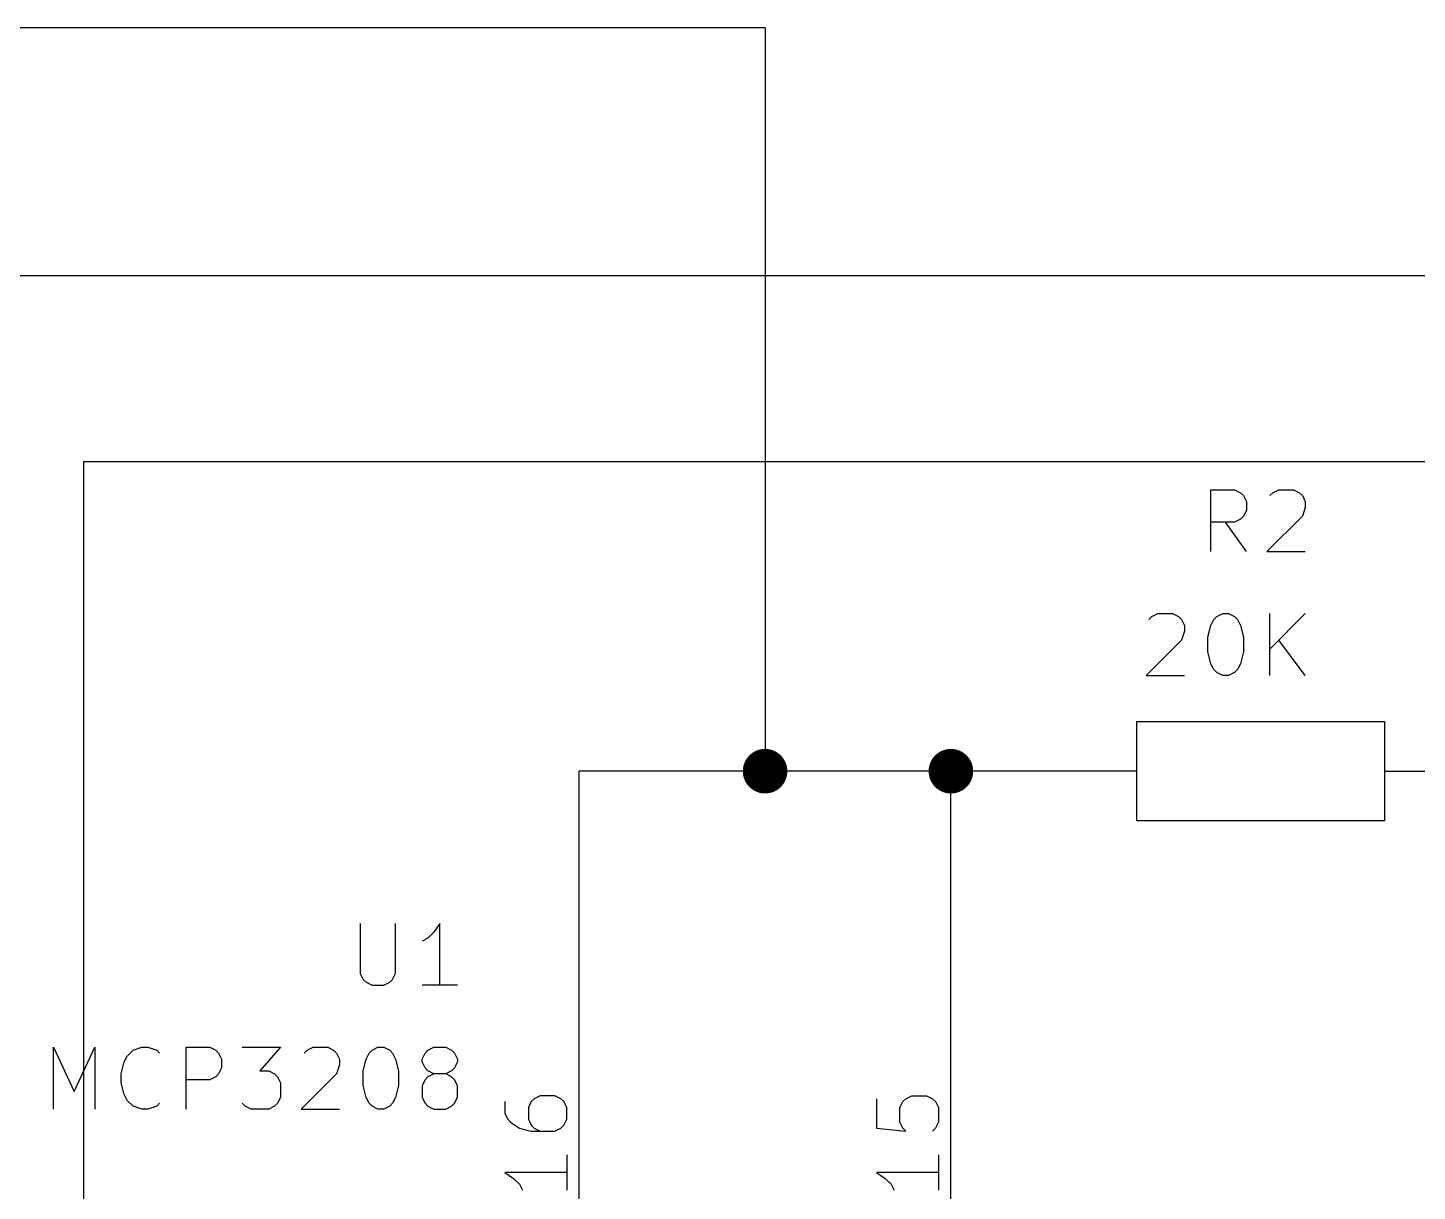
# Model space of a CAD drawing. Extents: x 0.4 to 11.3, y -7.9 to -0.4.
# Drawn here: x 4.505 to 5.626, y -3.089 to -2.15 of the extents above; entities that cross this region are included whole.
import ezdxf

# ---------------------------------------------------------------- set-up
doc = ezdxf.new("R2010")
doc.units = 0
doc.header["$MEASUREMENT"] = 0
for name, color, linetype in [('CYAN2', 4, 'CONTINUOUS'), ('GREEN3', 91, 'CONTINUOUS'), ('RED2', 1, 'CONTINUOUS'), ('RED3', 11, 'CONTINUOUS')]:
    doc.layers.add(name, color=color, linetype=linetype)

msp = doc.modelspace()

# ---------------------------------------------------------------- linework, layer by layer
at = {"layer": 'CYAN2', "linetype": 'CONTINUOUS'}
for p, q in [((5.4599, -2.5728), (5.4599, -2.5228)), ((5.4599, -2.5228), (5.479, -2.5228)), ((5.479, -2.5228), (5.4837, -2.5252)), ((5.5099, -2.5252), (5.5147, -2.5228)), ((5.5147, -2.5228), (5.5266, -2.5228)), ((5.5266, -2.5228), (5.5313, -2.5252)), ((5.4837, -2.5252), (5.4861, -2.5276)), ((5.4861, -2.5276), (5.4885, -2.5323)), ((5.4885, -2.5323), (5.4885, -2.5395)), ((5.5075, -2.5276), (5.5099, -2.5252)), ((5.5313, -2.5252), (5.5337, -2.5276)), ((5.5337, -2.5276), (5.5361, -2.5323)), ((5.5361, -2.5323), (5.5361, -2.5371)), ((5.4861, -2.5442), (5.4837, -2.5466)), ((5.4885, -2.5395), (5.4861, -2.5442)), ((5.5337, -2.5442), (5.5051, -2.5728)), ((5.5361, -2.5371), (5.5337, -2.5442)), ((5.479, -2.549), (5.4599, -2.549)), ((5.4885, -2.5728), (5.4718, -2.549)), ((5.4837, -2.5466), (5.479, -2.549)), ((5.5051, -2.5728), (5.5361, -2.5728)), ((5.4123, -2.6252), (5.4171, -2.6228)), ((5.4171, -2.6228), (5.429, -2.6228)), ((5.429, -2.6228), (5.4337, -2.6252)), ((5.4647, -2.6252), (5.4694, -2.6228)), ((5.4694, -2.6228), (5.4742, -2.6228)), ((5.4742, -2.6228), (5.479, -2.6252)), ((5.5075, -2.6728), (5.5075, -2.6228)), ((5.5361, -2.6228), (5.5075, -2.6514)), ((5.4099, -2.6276), (5.4123, -2.6252)), ((5.4337, -2.6252), (5.4361, -2.6276)), ((5.4361, -2.6276), (5.4385, -2.6323)), ((5.4385, -2.6323), (5.4385, -2.6371)), ((5.4575, -2.6418), (5.4599, -2.6323)), ((5.4599, -2.6323), (5.4623, -2.6276)), ((5.4623, -2.6276), (5.4647, -2.6252)), ((5.479, -2.6252), (5.4813, -2.6276)), ((5.4813, -2.6276), (5.4837, -2.6323)), ((5.4837, -2.6323), (5.4861, -2.6418)), ((5.4361, -2.6442), (5.4075, -2.6728)), ((5.4385, -2.6371), (5.4361, -2.6442)), ((5.4575, -2.6537), (5.4575, -2.6418)), ((5.4861, -2.6418), (5.4861, -2.6537)), ((5.5361, -2.6728), (5.5147, -2.6442)), ((5.4599, -2.6633), (5.4575, -2.6537)), ((5.4861, -2.6537), (5.4837, -2.6633)), ((5.4623, -2.668), (5.4599, -2.6633)), ((5.4647, -2.6704), (5.4623, -2.668)), ((5.4813, -2.668), (5.479, -2.6704)), ((5.4837, -2.6633), (5.4813, -2.668)), ((5.4075, -2.6728), (5.4385, -2.6728)), ((5.4694, -2.6728), (5.4647, -2.6704)), ((5.4742, -2.6728), (5.4694, -2.6728)), ((5.479, -2.6704), (5.4742, -2.6728)), ((4.7731, -2.8728), (4.7731, -2.9133)), ((4.8017, -2.9133), (4.8017, -2.8728)), ((4.8327, -2.8799), (4.8279, -2.8847)), ((4.8374, -2.8728), (4.8327, -2.8799)), ((4.8374, -2.9228), (4.8374, -2.8728)), ((4.8279, -2.8847), (4.8231, -2.8871)), ((4.7731, -2.9133), (4.7755, -2.918)), ((4.7993, -2.918), (4.8017, -2.9133)), ((4.7755, -2.918), (4.7779, -2.9204)), ((4.7779, -2.9204), (4.7827, -2.9228)), ((4.7827, -2.9228), (4.7922, -2.9228)), ((4.7922, -2.9228), (4.797, -2.9204)), ((4.797, -2.9204), (4.7993, -2.918)), ((4.8517, -2.9228), (4.8231, -2.9228)), ((4.5255, -3.0228), (4.5255, -2.9728)), ((4.5255, -2.9728), (4.5422, -3.0085)), ((4.5422, -3.0085), (4.5589, -2.9728)), ((4.5589, -2.9728), (4.5589, -3.0228)), ((4.5827, -2.9847), (4.5851, -2.9799)), ((4.5851, -2.9799), (4.5898, -2.9752)), ((4.5898, -2.9752), (4.597, -2.9728)), ((4.597, -2.9728), (4.6017, -2.9728)), ((4.6017, -2.9728), (4.6089, -2.9752)), ((4.6089, -2.9752), (4.6112, -2.9776)), ((4.6327, -3.0228), (4.6327, -2.9728)), ((4.6327, -2.9728), (4.6517, -2.9728)), ((4.6517, -2.9728), (4.6565, -2.9752)), ((4.6565, -2.9752), (4.6589, -2.9776)), ((4.6589, -2.9776), (4.6612, -2.9823)), ((4.6612, -2.9823), (4.6612, -2.9895)), ((4.6779, -2.9728), (4.7089, -2.9728)), ((4.7089, -2.9728), (4.6922, -2.9919)), ((4.7279, -2.9776), (4.7303, -2.9752)), ((4.7303, -2.9752), (4.7351, -2.9728)), ((4.7351, -2.9728), (4.747, -2.9728)), ((4.747, -2.9728), (4.7517, -2.9752)), ((4.7517, -2.9752), (4.7541, -2.9776)), ((4.7541, -2.9776), (4.7565, -2.9823)), ((4.7565, -2.9823), (4.7565, -2.9871)), ((4.7755, -2.9919), (4.7779, -2.9823)), ((4.7779, -2.9823), (4.7803, -2.9776)), ((4.7803, -2.9776), (4.7827, -2.9752)), ((4.7827, -2.9752), (4.7874, -2.9728)), ((4.7874, -2.9728), (4.7922, -2.9728)), ((4.7922, -2.9728), (4.797, -2.9752)), ((4.797, -2.9752), (4.7993, -2.9776)), ((4.7993, -2.9776), (4.8017, -2.9823)), ((4.8017, -2.9823), (4.8041, -2.9919)), ((4.8231, -2.9823), (4.8255, -2.9776)), ((4.8231, -2.9847), (4.8231, -2.9823)), ((4.8255, -2.9776), (4.8279, -2.9752)), ((4.8279, -2.9752), (4.8327, -2.9728)), ((4.8327, -2.9728), (4.8422, -2.9728)), ((4.8422, -2.9728), (4.847, -2.9752)), ((4.847, -2.9752), (4.8493, -2.9776)), ((4.8493, -2.9776), (4.8517, -2.9823)), ((4.8517, -2.9823), (4.8517, -2.9847)), ((4.5803, -2.9942), (4.5827, -2.9847)), ((4.5803, -3.0014), (4.5803, -2.9942)), ((4.6589, -2.9942), (4.6565, -2.9966)), ((4.6612, -2.9895), (4.6589, -2.9942)), ((4.6922, -2.9919), (4.6993, -2.9919)), ((4.6993, -2.9919), (4.7041, -2.9942)), ((4.7041, -2.9942), (4.7065, -2.9966)), ((4.7541, -2.9942), (4.7255, -3.0228)), ((4.7565, -2.9871), (4.7541, -2.9942)), ((4.7755, -3.0038), (4.7755, -2.9919)), ((4.8041, -2.9919), (4.8041, -3.0038)), ((4.8255, -2.9895), (4.8231, -2.9847)), ((4.8279, -2.9919), (4.8255, -2.9895)), ((4.8327, -2.9942), (4.8279, -2.9919)), ((4.8327, -2.9942), (4.8279, -2.9966)), ((4.8422, -2.9942), (4.8327, -2.9942)), ((4.847, -2.9919), (4.8422, -2.9942)), ((4.847, -2.9966), (4.8422, -2.9942)), ((4.8493, -2.9895), (4.847, -2.9919)), ((4.8517, -2.9847), (4.8493, -2.9895)), ((4.5827, -3.0109), (4.5803, -3.0014)), ((4.6517, -2.999), (4.6327, -2.999)), ((4.6565, -2.9966), (4.6517, -2.999)), ((4.7065, -2.9966), (4.7089, -3.0014)), ((4.7089, -3.0014), (4.7089, -3.0133)), ((4.7779, -3.0133), (4.7755, -3.0038)), ((4.8041, -3.0038), (4.8017, -3.0133)), ((4.8255, -2.999), (4.8231, -3.0038)), ((4.8231, -3.0038), (4.8231, -3.0133)), ((4.8279, -2.9966), (4.8255, -2.999)), ((4.8493, -2.999), (4.847, -2.9966)), ((4.8517, -3.0038), (4.8493, -2.999)), ((4.8517, -3.0133), (4.8517, -3.0038)), ((4.5851, -3.0157), (4.5827, -3.0109)), ((4.5898, -3.0204), (4.5851, -3.0157)), ((4.7089, -3.0133), (4.7065, -3.018)), ((4.7803, -3.018), (4.7779, -3.0133)), ((4.8017, -3.0133), (4.7993, -3.018)), ((4.8231, -3.0133), (4.8255, -3.018)), ((4.8493, -3.018), (4.8517, -3.0133)), ((4.597, -3.0228), (4.5898, -3.0204)), ((4.6017, -3.0228), (4.597, -3.0228)), ((4.6089, -3.0204), (4.6017, -3.0228)), ((4.6112, -3.018), (4.6089, -3.0204)), ((4.6803, -3.0204), (4.6779, -3.018)), ((4.6851, -3.0228), (4.6803, -3.0204)), ((4.6993, -3.0228), (4.6851, -3.0228)), ((4.7041, -3.0204), (4.6993, -3.0228)), ((4.7065, -3.018), (4.7041, -3.0204)), ((4.7255, -3.0228), (4.7565, -3.0228)), ((4.7827, -3.0204), (4.7803, -3.018)), ((4.7874, -3.0228), (4.7827, -3.0204)), ((4.7922, -3.0228), (4.7874, -3.0228)), ((4.797, -3.0204), (4.7922, -3.0228)), ((4.7993, -3.018), (4.797, -3.0204)), ((4.8255, -3.018), (4.8279, -3.0204)), ((4.8279, -3.0204), (4.8327, -3.0228)), ((4.8327, -3.0228), (4.8422, -3.0228)), ((4.8422, -3.0228), (4.847, -3.0204)), ((4.847, -3.0204), (4.8493, -3.018))]:
    msp.add_line(p, q, dxfattribs=at)
at = {"layer": 'GREEN3', "linetype": 'CONTINUOUS'}
for p, q in [((5.1, -2.15), (4.05, -2.15)), ((5.1, -2.15), (5.1, -2.75)), ((4.4, -2.35), (6.8, -2.35)), ((4.55, -3.15), (4.55, -2.5)), ((4.55, -2.5), (6.65, -2.5)), ((4.95, -3), (4.95, -2.75)), ((5.1, -2.75), (4.95, -2.75)), ((5.25, -2.75), (5.1, -2.75)), ((5.35, -2.75), (5.25, -2.75)), ((5.25, -3), (5.25, -2.75))]:
    msp.add_line(p, q, dxfattribs=at)
at = {"layer": 'GREEN3', "const_width": 0.018}
for points in [[(5.091, -2.75, 1), (5.109, -2.75, 1)], [(5.241, -2.75, 1), (5.259, -2.75, 1)]]:
    msp.add_lwpolyline(points, format="xyb", close=True, dxfattribs=at)
at = {"layer": 'RED2', "linetype": 'CONTINUOUS'}
for p, q in [((5.4, -2.79), (5.4, -2.71)), ((5.4, -2.71), (5.6, -2.71)), ((5.6, -2.71), (5.6, -2.79)), ((5.4, -2.75), (5.35, -2.75)), ((5.6, -2.75), (5.65, -2.75)), ((5.6, -2.79), (5.4, -2.79)), ((4.95, -3.1), (4.95, -3)), ((5.25, -3.1), (5.25, -3))]:
    msp.add_line(p, q, dxfattribs=at)
at = {"layer": 'RED3', "linetype": 'CONTINUOUS'}
for p, q in [((4.8899, -3.0167), (4.8899, -3.0262)), ((4.9113, -3.0167), (4.9089, -3.0214)), ((4.9137, -3.0143), (4.9113, -3.0167)), ((4.9184, -3.0119), (4.9137, -3.0143)), ((4.9304, -3.0119), (4.9184, -3.0119)), ((4.9351, -3.0143), (4.9304, -3.0119)), ((4.9375, -3.0167), (4.9351, -3.0143)), ((4.9399, -3.0214), (4.9375, -3.0167)), ((5.1899, -3.0143), (5.1899, -3.0381)), ((5.2089, -3.0214), (5.2113, -3.0167)), ((5.2113, -3.0167), (5.2137, -3.0143)), ((5.2137, -3.0143), (5.2184, -3.0119)), ((5.2184, -3.0119), (5.2304, -3.0119)), ((5.2304, -3.0119), (5.2351, -3.0143)), ((5.2351, -3.0143), (5.2375, -3.0167)), ((5.2375, -3.0167), (5.2399, -3.0214)), ((4.8899, -3.0262), (4.8923, -3.0309)), ((4.9089, -3.0214), (4.9089, -3.0309)), ((4.9399, -3.0309), (4.9399, -3.0214)), ((5.2089, -3.0333), (5.2089, -3.0214)), ((5.2399, -3.0214), (5.2399, -3.0333)), ((4.8923, -3.0309), (4.8946, -3.0333)), ((4.8946, -3.0333), (4.9018, -3.0381)), ((4.9018, -3.0381), (4.9113, -3.0405)), ((4.9089, -3.0309), (4.9113, -3.0357)), ((4.9113, -3.0357), (4.9137, -3.0381)), ((4.9137, -3.0381), (4.9184, -3.0405)), ((4.9304, -3.0405), (4.9351, -3.0381)), ((4.9351, -3.0381), (4.9375, -3.0357)), ((4.9375, -3.0357), (4.9399, -3.0309)), ((5.1899, -3.0381), (5.2137, -3.0405)), ((5.2113, -3.0381), (5.2089, -3.0333)), ((5.2137, -3.0405), (5.2113, -3.0381)), ((5.2375, -3.0381), (5.2351, -3.0405)), ((5.2399, -3.0333), (5.2375, -3.0381)), ((4.9113, -3.0405), (4.9304, -3.0405)), ((4.9399, -3.0595), (4.9399, -3.0881)), ((5.2399, -3.0595), (5.2399, -3.0881)), ((4.9399, -3.0738), (4.8899, -3.0738)), ((4.8899, -3.0738), (4.897, -3.0786)), ((4.897, -3.0786), (4.9018, -3.0833)), ((4.9018, -3.0833), (4.9042, -3.0881)), ((5.2399, -3.0738), (5.1899, -3.0738)), ((5.1899, -3.0738), (5.197, -3.0786)), ((5.197, -3.0786), (5.2018, -3.0833)), ((5.2018, -3.0833), (5.2042, -3.0881))]:
    msp.add_line(p, q, dxfattribs=at)

doc.saveas('drawing.dxf')
